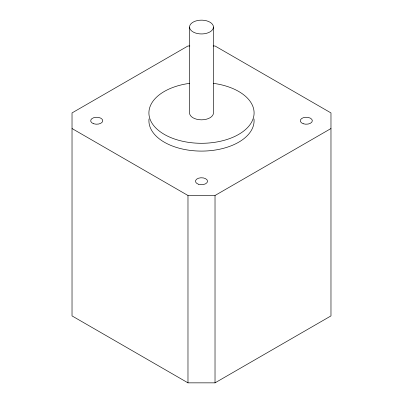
<?xml version="1.0" encoding="UTF-8"?>
<svg xmlns="http://www.w3.org/2000/svg" width="403" height="403" viewBox="0 0 403 403"><rect width="100%" height="100%" fill="white"/><g stroke="black" fill="none" stroke-linecap="round" stroke-linejoin="round"><path stroke-width="0.6" d="M72.026 128.542L187.979 195.485L215.021 195.485L330.974 128.542M189.863 45.982L187.979 45.982L72.026 112.926L72.026 315.907L187.979 382.85L215.021 382.85L330.974 315.907L330.974 112.926L215.021 45.982L213.137 45.982M215.021 195.485L215.021 382.85M213.454 27.051A11.954 6.901 0 0 1 195.526 33.026A11.954 6.901 0 0 1 195.526 21.077A11.954 6.901 0 0 1 213.454 27.051L213.454 112.926A11.954 6.901 0 0 1 201.5 119.827A11.954 6.901 0 0 1 189.546 112.926L189.546 27.051M187.979 195.485L187.979 382.85M253.991 118.91A52.586 30.361 0 0 1 201.5 151.095A52.586 30.361 0 0 1 149.009 118.91M213.303 83.34A52.586 30.361 0 0 1 244.933 130.048A52.586 30.361 0 0 1 158.067 130.048A52.586 30.361 0 0 1 189.697 83.34M198.483 184.252A6.035 3.486 0 0 0 207.535 181.234A6.035 3.486 0 0 0 198.483 178.217A6.035 3.486 0 0 0 198.483 184.252M93.687 123.751A6.035 3.486 0 0 0 102.74 120.734A6.035 3.486 0 0 0 93.687 117.716A6.035 3.486 0 0 0 93.687 123.751M303.278 123.751A6.035 3.486 0 0 0 312.33 120.734A6.035 3.486 0 0 0 303.278 117.716A6.035 3.486 0 0 0 303.278 123.751"/></g></svg>
